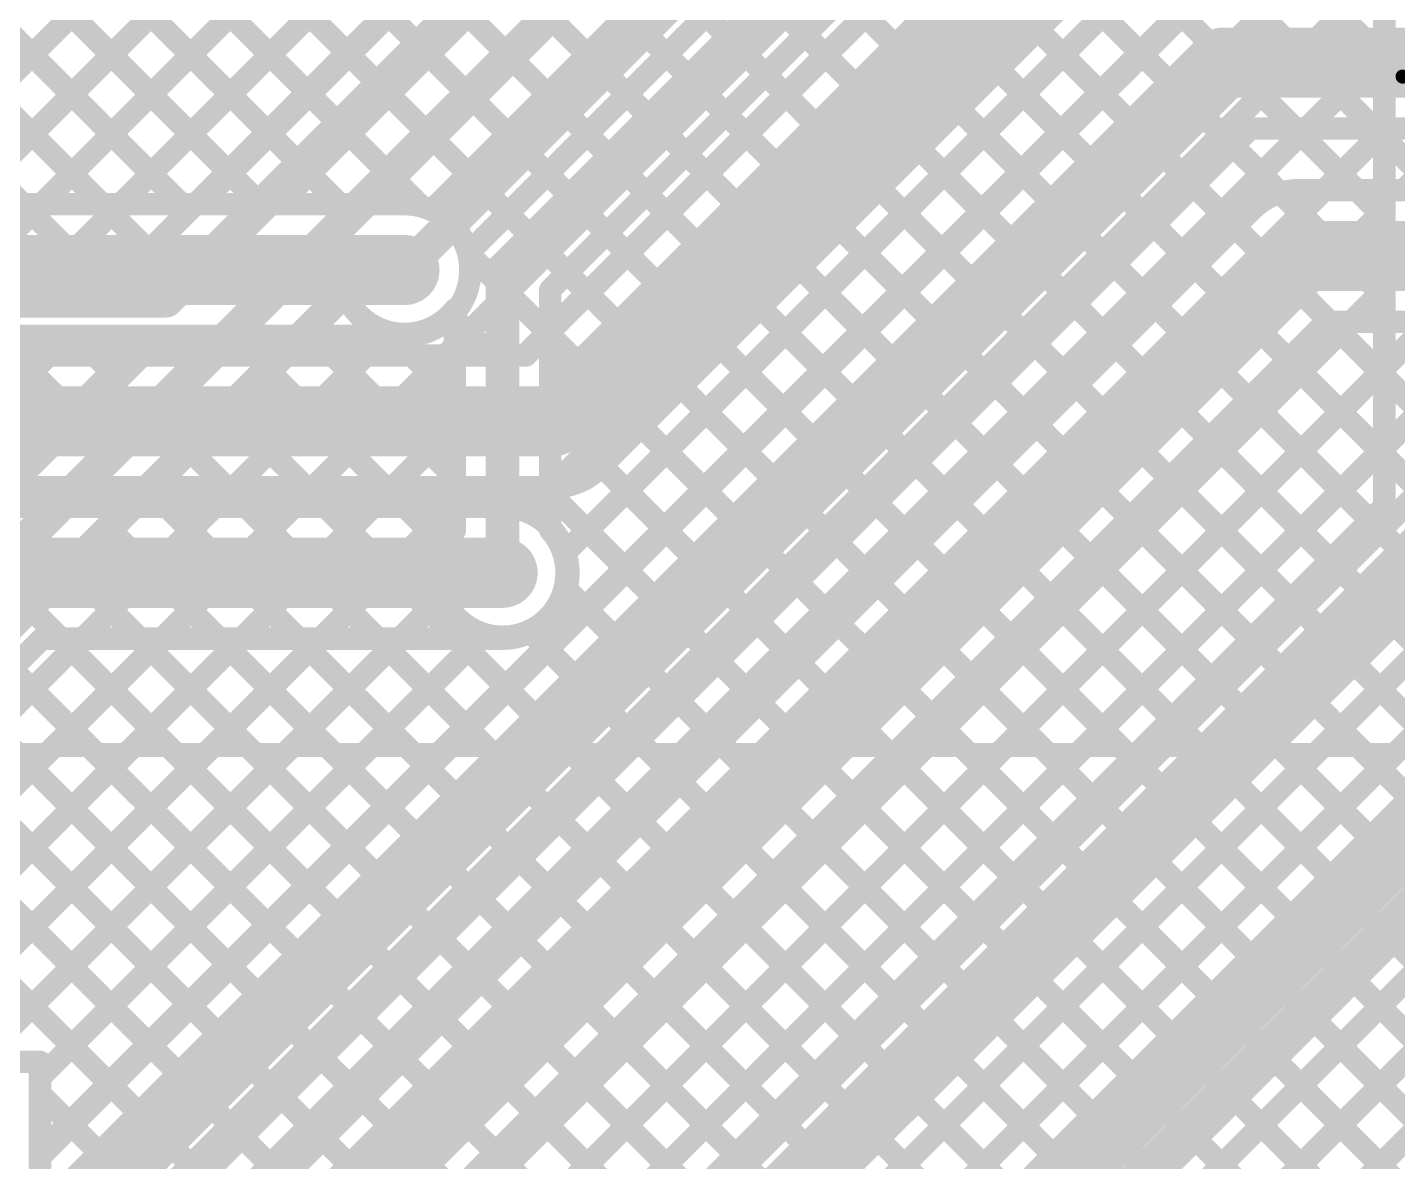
# Model space of a CAD drawing. Header units: millimetres. Extents: x 3.9 to 7.44, y 1.03 to 3.16.
# Drawn here: x 5.0895 to 5.5782, y 1.67 to 2.0745 of the extents above; entities that cross this region are included whole.
import ezdxf

# ---------------------------------------------------------------- set-up
doc = ezdxf.new("R2010")
doc.units = ezdxf.units.MM
doc.header["$MEASUREMENT"] = 0
for name, color, linetype in [('BottomLayer', 5, 'Continuous'), ('MultiLayer', 9, 'Continuous'), ('TopLayer', 1, 'Continuous'), ('TopOverlay', 2, 'Continuous'), ('ViaHoleLayer', 16, 'Continuous')]:
    doc.layers.add(name, color=color, linetype=linetype)

# ---------------------------------------------------------------- blocks, each defined once
blk = doc.blocks.new('ESP8285_3')
at = {"layer": 'TopOverlay', "const_width": 0.005}
blk.add_lwpolyline([(-0.16154, -0.055), (-0.16154, 1.61823)], dxfattribs=at)
blk = doc.blocks.new('PIC16F15355_I_SS_36')
at = {"layer": 'TopOverlay', "const_width": 0.005}
blk.add_lwpolyline([(-0.1, -0.208), (0.096, -0.208)], dxfattribs=at)
at = {"layer": 'TopOverlay', "const_width": 0.0025}
blk.add_lwpolyline([(-0.10125, -0.208, 1), (-0.09875, -0.208, 1)], format="xyb", close=True, dxfattribs=at)

msp = doc.modelspace()

# ---------------------------------------------------------------- linework, layer by layer
at = {"layer": 'BottomLayer'}
for points, const_width in [([(5.03792, 2.0115), (5.296, 2.26958)], 0.008), ([(5.18433, 2.25444), (5.37427, 2.0645)], 0.008), ([(5.0662, 2.0115), (5.28969, 2.23499)], 0.008), ([(5.09401, 1.36048), (5.968, 2.23448)], 0.008), ([(5.19381, 2.21667), (5.36012, 2.05036)], 0.008), ([(5.09449, 2.0115), (5.29736, 2.21438)], 0.008), ([(5.09401, 1.3322), (5.968, 2.20619)], 0.008), ([(5.12277, 2.0115), (5.31251, 2.20124)], 0.008), ([(5.17934, 2.0115), (5.37084, 2.203)], 0.008), ([(5.20762, 2.0115), (5.39912, 2.203)], 0.008), ([(5.23378, 2.00937), (5.42741, 2.203)], 0.008), ([(5.23848, 1.9575), (5.48398, 2.203)], 0.008), ([(5.24672, 1.99402), (5.45569, 2.203)], 0.008), ([(5.26676, 1.9575), (5.51226, 2.203)], 0.008), ([(5.28136, 1.88724), (5.59711, 2.203)], 0.008), ([(5.15105, 2.0115), (5.33627, 2.19672)], 0.008), ([(5.18744, 2.19476), (5.34598, 2.03622)], 0.008), ([(5.09401, 1.30391), (5.968, 2.17791)], 0.008), ([(5.17369, 2.18023), (5.33184, 2.02207)], 0.008), ([(5.1529, 2.17273), (5.3177, 2.00793)], 0.008), ([(5.13813, 2.15922), (5.30356, 1.99379)], 0.008), ([(5.09401, 1.27563), (5.968, 2.14962)], 0.008), ([(5.12399, 2.14507), (5.28941, 1.97965)], 0.008), ([(5.10984, 2.13093), (5.23007, 2.0107)], 0.008), ([(5.09821, 1.25155), (5.968, 2.12134)], 0.008), ([(5.26727, 1.9575), (5.42838, 2.11862)], 0.008), ([(5.0957, 2.11679), (5.20099, 2.0115)], 0.008), ([(5.277, 1.934), (5.445, 2.102)], 0.025), ([(5.08156, 2.10265), (5.17271, 2.0115)], 0.008), ([(5.06742, 2.08851), (5.14442, 2.0115)], 0.008), ([(5.46389, 2.08802), (5.48633, 2.06557)], 0.008), ([(5.29363, 1.9174), (5.46162, 2.08538)], 0.008), ([(5.09948, 1.67871), (5.49937, 2.0786)], 0.008), ([(5.05328, 2.07436), (5.11614, 2.0115)], 0.008), ([(5.44993, 2.07369), (5.47219, 2.05143)], 0.008), ([(5.10921, 1.65521), (5.516, 2.062)], 0.025), ([(5.516, 2.062), (5.701, 2.062)], 0.025), ([(5.03913, 2.06022), (5.08785, 2.0115)], 0.008), ([(5.43578, 2.05955), (5.45805, 2.03728)], 0.008), ([(5.42164, 2.04541), (5.44391, 2.02314)], 0.008), ([(5.09401, 1.58676), (5.54575, 2.0385)], 0.008), ([(5.12585, 1.63861), (5.52573, 2.0385)], 0.008), ([(5.52573, 2.0385), (5.701, 2.0385)], 0.008), ([(5.54169, 2.0385), (5.56369, 2.0165)], 0.008), ([(5.55203, 2.0165), (5.57403, 2.0385)], 0.008), ([(5.56997, 2.0385), (5.59197, 2.0165)], 0.008), ([(5.58032, 2.0165), (5.60232, 2.0385)], 0.008), ([(5.4075, 2.03127), (5.42977, 2.009)], 0.008), ([(5.51957, 2.03233), (5.53636, 2.01554)], 0.008), ([(5.11235, 1.23741), (5.88946, 2.01452)], 0.008), ([(5.39336, 2.01712), (5.41562, 1.99486)], 0.008), ([(5.50543, 2.01819), (5.52019, 2.00343)], 0.008), ([(5.543, 2.0165), (5.675, 2.0165)], 0.008), ([(5.01, 2.0115), (5.224, 2.0115)], 0.008), ([(5.09548, 1.57871), (5.52637, 2.0096)], 0.008), ([(5.10521, 1.55521), (5.543, 1.993)], 0.025), ([(5.37922, 2.00298), (5.40148, 1.98072)], 0.008), ([(5.49128, 2.00405), (5.50605, 1.98928)], 0.008), ([(5.543, 1.993), (5.675, 1.993)], 0.025), ([(5.01, 1.988), (5.224, 1.988)], 0.025), ([(5.1265, 1.22327), (5.894, 1.99077)], 0.008), ([(5.2467, 1.99407), (5.27527, 1.9655)], 0.008), ([(5.36507, 1.98884), (5.38734, 1.96657)], 0.008), ([(5.47714, 1.98991), (5.49191, 1.97514)], 0.008), ([(5.463, 1.97577), (5.47777, 1.961)], 0.008), ([(5.24086, 1.97163), (5.25499, 1.9575)], 0.008), ([(5.35093, 1.9747), (5.3732, 1.95243)], 0.008), ([(5.09401, 1.47362), (5.58989, 1.9695)], 0.008), ([(5.09401, 1.44534), (5.61817, 1.9695)], 0.008), ([(5.09401, 1.5019), (5.5616, 1.9695)], 0.008), ([(5.09401, 1.38877), (5.67474, 1.9695)], 0.008), ([(5.09401, 1.41705), (5.64646, 1.9695)], 0.008), ([(5.12185, 1.53861), (5.55273, 1.9695)], 0.008), ([(5.55273, 1.9695), (5.675, 1.9695)], 0.008), ([(5.55412, 1.9695), (5.95885, 1.56477)], 0.008), ([(5.01973, 1.9645), (5.224, 1.9645)], 0.008), ([(5.09705, 1.9575), (5.10405, 1.9645)], 0.008), ([(5.10657, 1.9645), (5.11357, 1.9575)], 0.008), ([(5.12534, 1.9575), (5.13234, 1.9645)], 0.008), ([(5.13485, 1.9645), (5.14185, 1.9575)], 0.008), ([(5.15362, 1.9575), (5.16062, 1.9645)], 0.008), ([(5.16314, 1.9645), (5.17014, 1.9575)], 0.008), ([(5.18191, 1.9575), (5.18891, 1.9645)], 0.008), ([(5.19142, 1.9645), (5.19842, 1.9575)], 0.008), ([(5.21019, 1.9575), (5.21719, 1.9645)], 0.008), ([(5.21971, 1.9645), (5.22671, 1.9575)], 0.008), ([(5.44886, 1.96162), (5.46362, 1.94686)], 0.008), ([(5.045, 1.9575), (5.26727, 1.9575)], 0.008), ([(5.33679, 1.96056), (5.35906, 1.93829)], 0.008), ([(5.53928, 1.95605), (5.94471, 1.55062)], 0.008), ([(5.32265, 1.94641), (5.34491, 1.92415)], 0.008), ([(5.43472, 1.94748), (5.44948, 1.93272)], 0.008), ([(5.045, 1.934), (5.277, 1.934)], 0.025), ([(5.52514, 1.94191), (5.93057, 1.53648)], 0.008), ([(5.3085, 1.93227), (5.33077, 1.91)], 0.008), ([(5.42057, 1.93334), (5.43534, 1.91857)], 0.008), ([(5.511, 1.92777), (5.91643, 1.52234)], 0.008), ([(5.29436, 1.91813), (5.31663, 1.89586)], 0.008), ([(5.40643, 1.9192), (5.4212, 1.90443)], 0.008), ([(5.49686, 1.91362), (5.90229, 1.5082)], 0.008), ([(5.05473, 1.9105), (5.277, 1.9105)], 0.008), ([(5.09962, 1.9035), (5.10662, 1.9105)], 0.008), ([(5.104, 1.9105), (5.111, 1.9035)], 0.008), ([(5.12791, 1.9035), (5.13491, 1.9105)], 0.008), ([(5.13229, 1.9105), (5.13929, 1.9035)], 0.008), ([(5.15619, 1.9035), (5.16319, 1.9105)], 0.008), ([(5.16057, 1.9105), (5.16757, 1.9035)], 0.008), ([(5.18448, 1.9035), (5.19148, 1.9105)], 0.008), ([(5.18885, 1.9105), (5.19585, 1.9035)], 0.008), ([(5.21276, 1.9035), (5.21976, 1.9105)], 0.008), ([(5.21714, 1.9105), (5.22414, 1.9035)], 0.008), ([(5.24104, 1.9035), (5.24804, 1.9105)], 0.008), ([(5.24542, 1.9105), (5.25242, 1.9035)], 0.008), ([(5.26767, 1.90184), (5.27633, 1.9105)], 0.008), ([(5.27371, 1.9105), (5.30249, 1.88172)], 0.008), ([(5.085, 1.9035), (5.259, 1.9035)], 0.008), ([(5.39229, 1.90506), (5.40706, 1.89029)], 0.008), ([(5.48272, 1.89948), (5.88814, 1.49405)], 0.008), ([(4.826, 1.621), (5.085, 1.88)], 0.025), ([(5.085, 1.88), (5.259, 1.88)], 0.025), ([(5.37815, 1.89091), (5.39291, 1.87615)], 0.008), ([(5.46857, 1.88534), (5.874, 1.47991)], 0.008), ([(5.28176, 1.87416), (5.28834, 1.86758)], 0.008), ([(5.364, 1.87677), (5.37877, 1.862)], 0.008), ([(5.45443, 1.8712), (5.85986, 1.46577)], 0.008), ([(5.26894, 1.8587), (5.2742, 1.85344)], 0.008), ([(5.34986, 1.86263), (5.36463, 1.84786)], 0.008), ([(4.8495, 1.59681), (5.10919, 1.8565)], 0.008), ([(4.8495, 1.56852), (5.13748, 1.8565)], 0.008), ([(4.8495, 1.61127), (5.09473, 1.8565)], 0.008), ([(5.01484, 1.70558), (5.16576, 1.8565)], 0.008), ([(5.04313, 1.70558), (5.19404, 1.8565)], 0.008), ([(5.07141, 1.70558), (5.22233, 1.8565)], 0.008), ([(5.09401, 1.69989), (5.25061, 1.8565)], 0.008), ([(5.09473, 1.8565), (5.259, 1.8565)], 0.008), ([(5.10143, 1.8565), (5.18935, 1.76858)], 0.008), ([(5.12972, 1.8565), (5.20349, 1.78273)], 0.008), ([(5.158, 1.8565), (5.21763, 1.79687)], 0.008), ([(5.18629, 1.8565), (5.23178, 1.81101)], 0.008), ([(5.21457, 1.8565), (5.24592, 1.82515)], 0.008), ([(5.24285, 1.8565), (5.26006, 1.83929)], 0.008), ([(5.44029, 1.85706), (5.84572, 1.45163)], 0.008), ([(5.33572, 1.84849), (5.35049, 1.83372)], 0.008), ([(5.08394, 1.84571), (5.17521, 1.75444)], 0.008), ([(5.42615, 1.84291), (5.83157, 1.43749)], 0.008), ([(5.32158, 1.83434), (5.33634, 1.81958)], 0.008), ([(5.0698, 1.83157), (5.16107, 1.7403)], 0.008), ([(5.412, 1.82877), (5.81743, 1.42334)], 0.008), ([(5.30744, 1.8202), (5.3222, 1.80544)], 0.008), ([(5.05566, 1.81742), (5.14692, 1.72616)], 0.008), ([(5.39786, 1.81463), (5.80329, 1.4092)], 0.008), ([(5.29329, 1.80606), (5.30806, 1.79129)], 0.008), ([(5.04151, 1.80328), (5.13278, 1.71201)], 0.008), ([(5.38372, 1.80049), (5.78221, 1.402)], 0.008), ([(5.27915, 1.79192), (5.29392, 1.77715)], 0.008), ([(5.02737, 1.78914), (5.11864, 1.69787)], 0.008), ([(5.36958, 1.78634), (5.75392, 1.402)], 0.008), ([(5.26501, 1.77778), (5.27978, 1.76301)], 0.008), ([(5.35544, 1.7722), (5.72564, 1.402)], 0.008), ([(5.25087, 1.76363), (5.26563, 1.74887)], 0.008), ([(5.34129, 1.75806), (5.69735, 1.402)], 0.008), ([(5.23673, 1.74949), (5.25149, 1.73473)], 0.008), ([(5.32715, 1.74392), (5.66907, 1.402)], 0.008), ([(5.22258, 1.73535), (5.23735, 1.72058)], 0.008), ([(5.31301, 1.72978), (5.64079, 1.402)], 0.008), ([(5.20844, 1.72121), (5.22321, 1.70644)], 0.008), ([(5.29887, 1.71563), (5.6125, 1.402)], 0.008), ([(5.1943, 1.70707), (5.20907, 1.6923)], 0.008), ([(4.99327, 1.70558), (5.09401, 1.70558)], 0.008), ([(5.09401, 1.67871), (5.09401, 1.70558)], 0.008), ([(5.28473, 1.70149), (5.58522, 1.401)], 0.008), ([(5.09401, 1.69422), (5.1045, 1.68373)], 0.008), ([(5.18016, 1.69292), (5.19492, 1.67816)], 0.008), ([(5.27058, 1.68735), (5.55693, 1.401)], 0.008), ([(5.09401, 1.67871), (5.09948, 1.67871)], 0.008), ([(5.16601, 1.67878), (5.18078, 1.66401)], 0.008), ([(5.25644, 1.67321), (5.52865, 1.401)], 0.008)]:
    msp.add_lwpolyline(points, dxfattribs=dict(at, const_width=const_width))
for points, const_width in [([(5.44793, 2.07369, 1), (5.45193, 2.07369, 1)], 0.004), ([(5.50975, 2.062, 1), (5.52225, 2.062, 1)], 0.0125), ([(5.50975, 2.062, 1), (5.52225, 2.062, 1)], 0.0125), ([(5.37227, 2.0645, 1), (5.37627, 2.0645, 1)], 0.004), ([(5.48433, 2.06557, 1), (5.48833, 2.06557, 1)], 0.004), ([(5.43378, 2.05955, 1), (5.43778, 2.05955, 1)], 0.004), ([(5.35812, 2.05036, 1), (5.36212, 2.05036, 1)], 0.004), ([(5.47019, 2.05143, 1), (5.47419, 2.05143, 1)], 0.004), ([(5.41964, 2.04541, 1), (5.42364, 2.04541, 1)], 0.004), ([(5.34398, 2.03622, 1), (5.34798, 2.03622, 1)], 0.004), ([(5.45605, 2.03728, 1), (5.46005, 2.03728, 1)], 0.004), ([(5.52373, 2.0385, 1), (5.52773, 2.0385, 1)], 0.004), ([(5.52373, 2.0385, 1), (5.52773, 2.0385, 1)], 0.004), ([(5.53969, 2.0385, 1), (5.54369, 2.0385, 1)], 0.004), ([(5.54375, 2.0385, 1), (5.54775, 2.0385, 1)], 0.004), ([(5.56797, 2.0385, 1), (5.57197, 2.0385, 1)], 0.004), ([(5.57203, 2.0385, 1), (5.57603, 2.0385, 1)], 0.004), ([(5.4055, 2.03127, 1), (5.4095, 2.03127, 1)], 0.004), ([(5.51757, 2.03233, 1), (5.52157, 2.03233, 1)], 0.004), ([(5.32984, 2.02207, 1), (5.33384, 2.02207, 1)], 0.004), ([(5.44191, 2.02314, 1), (5.44591, 2.02314, 1)], 0.004), ([(5.39136, 2.01712, 1), (5.39536, 2.01712, 1)], 0.004), ([(5.50343, 2.01819, 1), (5.50743, 2.01819, 1)], 0.004), ([(5.53436, 2.01554, 1), (5.53836, 2.01554, 1)], 0.004), ([(5.541, 2.0165, 1), (5.545, 2.0165, 1)], 0.004), ([(5.541, 2.0165, 1), (5.545, 2.0165, 1)], 0.004), ([(5.541, 2.0165, 1), (5.545, 2.0165, 1)], 0.004), ([(5.55003, 2.0165, 1), (5.55403, 2.0165, 1)], 0.004), ([(5.56169, 2.0165, 1), (5.56569, 2.0165, 1)], 0.004), ([(5.57832, 2.0165, 1), (5.58232, 2.0165, 1)], 0.004), ([(5.08585, 2.0115, 1), (5.08985, 2.0115, 1)], 0.004), ([(5.09249, 2.0115, 1), (5.09649, 2.0115, 1)], 0.004), ([(5.11414, 2.0115, 1), (5.11814, 2.0115, 1)], 0.004), ([(5.12077, 2.0115, 1), (5.12477, 2.0115, 1)], 0.004), ([(5.14242, 2.0115, 1), (5.14642, 2.0115, 1)], 0.004), ([(5.14905, 2.0115, 1), (5.15305, 2.0115, 1)], 0.004), ([(5.17071, 2.0115, 1), (5.17471, 2.0115, 1)], 0.004), ([(5.17734, 2.0115, 1), (5.18134, 2.0115, 1)], 0.004), ([(5.19899, 2.0115, 1), (5.20299, 2.0115, 1)], 0.004), ([(5.20562, 2.0115, 1), (5.20962, 2.0115, 1)], 0.004), ([(5.222, 2.0115, 1), (5.226, 2.0115, 1)], 0.004), ([(5.222, 2.0115, 1), (5.226, 2.0115, 1)], 0.004), ([(5.22807, 2.0107, 1), (5.23207, 2.0107, 1)], 0.004), ([(5.52437, 2.0096, 1), (5.52837, 2.0096, 1)], 0.004), ([(5.52437, 2.0096, 1), (5.52837, 2.0096, 1)], 0.004), ([(5.52438, 2.00962, 1), (5.52838, 2.00962, 1)], 0.004), ([(5.23178, 2.00937, 1), (5.23578, 2.00937, 1)], 0.004), ([(5.3157, 2.00793, 1), (5.3197, 2.00793, 1)], 0.004), ([(5.42777, 2.009, 1), (5.43177, 2.009, 1)], 0.004), ([(5.37722, 2.00298, 1), (5.38122, 2.00298, 1)], 0.004), ([(5.48928, 2.00405, 1), (5.49328, 2.00405, 1)], 0.004), ([(5.51819, 2.00343, 1), (5.52219, 2.00343, 1)], 0.004), ([(5.53675, 1.993, 1), (5.54925, 1.993, 1)], 0.0125), ([(5.53675, 1.993, 1), (5.54925, 1.993, 1)], 0.0125), ([(5.21775, 1.988, 1), (5.23025, 1.988, 1)], 0.0125), ([(5.21809, 1.988, 1), (5.22991, 1.988, 1)], 0.01181), ([(5.41362, 1.99486, 1), (5.41762, 1.99486, 1)], 0.004), ([(5.2447, 1.99407, 1), (5.2487, 1.99407, 1)], 0.004), ([(5.24472, 1.99402, 1), (5.24871, 1.99402, 1)], 0.004), ([(5.30156, 1.99379, 1), (5.30556, 1.99379, 1)], 0.004), ([(5.2455, 1.988, 1), (5.2495, 1.988, 1)], 0.004), ([(5.2455, 1.988, 1), (5.2495, 1.988, 1)], 0.004), ([(5.36307, 1.98884, 1), (5.36707, 1.98884, 1)], 0.004), ([(5.47514, 1.98991, 1), (5.47914, 1.98991, 1)], 0.004), ([(5.50405, 1.98928, 1), (5.50805, 1.98928, 1)], 0.004), ([(5.39948, 1.98072, 1), (5.40348, 1.98072, 1)], 0.004), ([(5.28741, 1.97965, 1), (5.29141, 1.97965, 1)], 0.004), ([(5.461, 1.97577, 1), (5.465, 1.97577, 1)], 0.004), ([(5.23886, 1.97163, 1), (5.24286, 1.97163, 1)], 0.004), ([(5.34893, 1.9747, 1), (5.35293, 1.9747, 1)], 0.004), ([(5.48991, 1.97514, 1), (5.49391, 1.97514, 1)], 0.004), ([(5.38534, 1.96657, 1), (5.38934, 1.96657, 1)], 0.004), ([(5.55073, 1.9695, 1), (5.55473, 1.9695, 1)], 0.004), ([(5.55073, 1.9695, 1), (5.55473, 1.9695, 1)], 0.004), ([(5.55212, 1.9695, 1), (5.55612, 1.9695, 1)], 0.004), ([(5.5596, 1.9695, 1), (5.5636, 1.9695, 1)], 0.004), ([(5.10205, 1.9645, 1), (5.10605, 1.9645, 1)], 0.004), ([(5.10457, 1.9645, 1), (5.10857, 1.9645, 1)], 0.004), ([(5.13034, 1.9645, 1), (5.13434, 1.9645, 1)], 0.004), ([(5.13285, 1.9645, 1), (5.13685, 1.9645, 1)], 0.004), ([(5.15862, 1.9645, 1), (5.16262, 1.9645, 1)], 0.004), ([(5.16114, 1.9645, 1), (5.16514, 1.9645, 1)], 0.004), ([(5.18691, 1.9645, 1), (5.19091, 1.9645, 1)], 0.004), ([(5.18942, 1.9645, 1), (5.19342, 1.9645, 1)], 0.004), ([(5.21519, 1.9645, 1), (5.21919, 1.9645, 1)], 0.004), ([(5.21771, 1.9645, 1), (5.22171, 1.9645, 1)], 0.004), ([(5.222, 1.9645, 1), (5.226, 1.9645, 1)], 0.004), ([(5.222, 1.9645, 1), (5.226, 1.9645, 1)], 0.004), ([(5.27327, 1.9655, 1), (5.27727, 1.9655, 1)], 0.004), ([(5.44686, 1.96162, 1), (5.45086, 1.96162, 1)], 0.004), ([(5.47577, 1.961, 1), (5.47977, 1.961, 1)], 0.004), ([(5.09505, 1.9575, 1), (5.09905, 1.9575, 1)], 0.004), ([(5.11157, 1.9575, 1), (5.11557, 1.9575, 1)], 0.004), ([(5.12334, 1.9575, 1), (5.12734, 1.9575, 1)], 0.004), ([(5.13985, 1.9575, 1), (5.14385, 1.9575, 1)], 0.004), ([(5.15162, 1.9575, 1), (5.15562, 1.9575, 1)], 0.004), ([(5.16814, 1.9575, 1), (5.17214, 1.9575, 1)], 0.004), ([(5.17991, 1.9575, 1), (5.18391, 1.9575, 1)], 0.004), ([(5.19642, 1.9575, 1), (5.20042, 1.9575, 1)], 0.004), ([(5.20819, 1.9575, 1), (5.21219, 1.9575, 1)], 0.004), ([(5.22471, 1.9575, 1), (5.22871, 1.9575, 1)], 0.004), ([(5.23648, 1.9575, 1), (5.24048, 1.9575, 1)], 0.004), ([(5.25299, 1.9575, 1), (5.25699, 1.9575, 1)], 0.004), ([(5.26476, 1.9575, 1), (5.26876, 1.9575, 1)], 0.004), ([(5.26527, 1.9575, 1), (5.26927, 1.9575, 1)], 0.004), ([(5.26527, 1.9575, 1), (5.26927, 1.9575, 1)], 0.004), ([(5.33479, 1.96056, 1), (5.33879, 1.96056, 1)], 0.004), ([(5.53728, 1.95605, 1), (5.54128, 1.95605, 1)], 0.004), ([(5.3712, 1.95243, 1), (5.3752, 1.95243, 1)], 0.004), ([(5.32065, 1.94641, 1), (5.32465, 1.94641, 1)], 0.004), ([(5.43272, 1.94748, 1), (5.43672, 1.94748, 1)], 0.004), ([(5.46162, 1.94686, 1), (5.46562, 1.94686, 1)], 0.004), ([(5.27075, 1.934, 1), (5.28325, 1.934, 1)], 0.0125), ([(5.27075, 1.934, 1), (5.28325, 1.934, 1)], 0.0125), ([(5.52314, 1.94191, 1), (5.52714, 1.94191, 1)], 0.004), ([(5.35706, 1.93829, 1), (5.36106, 1.93829, 1)], 0.004), ([(5.3065, 1.93227, 1), (5.3105, 1.93227, 1)], 0.004), ([(5.41857, 1.93334, 1), (5.42257, 1.93334, 1)], 0.004), ([(5.44748, 1.93272, 1), (5.45148, 1.93272, 1)], 0.004), ([(5.509, 1.92777, 1), (5.513, 1.92777, 1)], 0.004), ([(5.34291, 1.92415, 1), (5.34691, 1.92415, 1)], 0.004), ([(5.29162, 1.91738, 1), (5.29562, 1.91738, 1)], 0.004), ([(5.29163, 1.9174, 1), (5.29563, 1.9174, 1)], 0.004), ([(5.29163, 1.9174, 1), (5.29563, 1.9174, 1)], 0.004), ([(5.29236, 1.91813, 1), (5.29636, 1.91813, 1)], 0.004), ([(5.40443, 1.9192, 1), (5.40843, 1.9192, 1)], 0.004), ([(5.43334, 1.91857, 1), (5.43734, 1.91857, 1)], 0.004), ([(5.49486, 1.91362, 1), (5.49886, 1.91362, 1)], 0.004), ([(5.102, 1.9105, 1), (5.106, 1.9105, 1)], 0.004), ([(5.10462, 1.9105, 1), (5.10862, 1.9105, 1)], 0.004), ([(5.13029, 1.9105, 1), (5.13429, 1.9105, 1)], 0.004), ([(5.13291, 1.9105, 1), (5.13691, 1.9105, 1)], 0.004), ([(5.15857, 1.9105, 1), (5.16257, 1.9105, 1)], 0.004), ([(5.16119, 1.9105, 1), (5.16519, 1.9105, 1)], 0.004), ([(5.18685, 1.9105, 1), (5.19085, 1.9105, 1)], 0.004), ([(5.18948, 1.9105, 1), (5.19348, 1.9105, 1)], 0.004), ([(5.21514, 1.9105, 1), (5.21914, 1.9105, 1)], 0.004), ([(5.21776, 1.9105, 1), (5.22176, 1.9105, 1)], 0.004), ([(5.24342, 1.9105, 1), (5.24742, 1.9105, 1)], 0.004), ([(5.24604, 1.9105, 1), (5.25004, 1.9105, 1)], 0.004), ([(5.27171, 1.9105, 1), (5.27571, 1.9105, 1)], 0.004), ([(5.27433, 1.9105, 1), (5.27833, 1.9105, 1)], 0.004), ([(5.275, 1.9105, 1), (5.279, 1.9105, 1)], 0.004), ([(5.275, 1.9105, 1), (5.279, 1.9105, 1)], 0.004), ([(5.275, 1.9105, 1), (5.279, 1.9105, 1)], 0.004), ([(5.32877, 1.91, 1), (5.33277, 1.91, 1)], 0.004), ([(5.09762, 1.9035, 1), (5.10162, 1.9035, 1)], 0.004), ([(5.109, 1.9035, 1), (5.113, 1.9035, 1)], 0.004), ([(5.12591, 1.9035, 1), (5.12991, 1.9035, 1)], 0.004), ([(5.13729, 1.9035, 1), (5.14129, 1.9035, 1)], 0.004), ([(5.15419, 1.9035, 1), (5.15819, 1.9035, 1)], 0.004), ([(5.16557, 1.9035, 1), (5.16957, 1.9035, 1)], 0.004), ([(5.18248, 1.9035, 1), (5.18648, 1.9035, 1)], 0.004), ([(5.19385, 1.9035, 1), (5.19785, 1.9035, 1)], 0.004), ([(5.21076, 1.9035, 1), (5.21476, 1.9035, 1)], 0.004), ([(5.22214, 1.9035, 1), (5.22614, 1.9035, 1)], 0.004), ([(5.23904, 1.9035, 1), (5.24304, 1.9035, 1)], 0.004), ([(5.25042, 1.9035, 1), (5.25442, 1.9035, 1)], 0.004), ([(5.257, 1.9035, 1), (5.261, 1.9035, 1)], 0.004), ([(5.257, 1.9035, 1), (5.261, 1.9035, 1)], 0.004), ([(5.39029, 1.90506, 1), (5.39429, 1.90506, 1)], 0.004), ([(5.4192, 1.90443, 1), (5.4232, 1.90443, 1)], 0.004), ([(5.26567, 1.90184, 1), (5.26967, 1.90184, 1)], 0.004), ([(5.48072, 1.89948, 1), (5.48472, 1.89948, 1)], 0.004), ([(5.31463, 1.89586, 1), (5.31863, 1.89586, 1)], 0.004), ([(5.07875, 1.88, 1), (5.09125, 1.88, 1)], 0.0125), ([(5.07875, 1.88, 1), (5.09125, 1.88, 1)], 0.0125), ([(5.25275, 1.88, 1), (5.26525, 1.88, 1)], 0.0125), ([(5.25309, 1.88, 1), (5.26491, 1.88, 1)], 0.01181), ([(5.37615, 1.89091, 1), (5.38015, 1.89091, 1)], 0.004), ([(5.40506, 1.89029, 1), (5.40906, 1.89029, 1)], 0.004), ([(5.27936, 1.88724, 1), (5.28336, 1.88724, 1)], 0.004), ([(5.46657, 1.88534, 1), (5.47057, 1.88534, 1)], 0.004), ([(5.2805, 1.88, 1), (5.2845, 1.88, 1)], 0.004), ([(5.2805, 1.88, 1), (5.2845, 1.88, 1)], 0.004), ([(5.30049, 1.88172, 1), (5.30449, 1.88172, 1)], 0.004), ([(5.27976, 1.87416, 1), (5.28376, 1.87416, 1)], 0.004), ([(5.362, 1.87677, 1), (5.366, 1.87677, 1)], 0.004), ([(5.39091, 1.87615, 1), (5.39491, 1.87615, 1)], 0.004), ([(5.45243, 1.8712, 1), (5.45643, 1.8712, 1)], 0.004), ([(5.28634, 1.86758, 1), (5.29034, 1.86758, 1)], 0.004), ([(5.26694, 1.8587, 1), (5.27094, 1.8587, 1)], 0.004), ([(5.34786, 1.86263, 1), (5.35186, 1.86263, 1)], 0.004), ([(5.37677, 1.862, 1), (5.38077, 1.862, 1)], 0.004), ([(5.09273, 1.8565, 1), (5.09673, 1.8565, 1)], 0.004), ([(5.09273, 1.8565, 1), (5.09673, 1.8565, 1)], 0.004), ([(5.09943, 1.8565, 1), (5.10343, 1.8565, 1)], 0.004), ([(5.10719, 1.8565, 1), (5.11119, 1.8565, 1)], 0.004), ([(5.12772, 1.8565, 1), (5.13172, 1.8565, 1)], 0.004), ([(5.13548, 1.8565, 1), (5.13948, 1.8565, 1)], 0.004), ([(5.156, 1.8565, 1), (5.16, 1.8565, 1)], 0.004), ([(5.16376, 1.8565, 1), (5.16776, 1.8565, 1)], 0.004), ([(5.18429, 1.8565, 1), (5.18829, 1.8565, 1)], 0.004), ([(5.19204, 1.8565, 1), (5.19604, 1.8565, 1)], 0.004), ([(5.21257, 1.8565, 1), (5.21657, 1.8565, 1)], 0.004), ([(5.22033, 1.8565, 1), (5.22433, 1.8565, 1)], 0.004), ([(5.24085, 1.8565, 1), (5.24485, 1.8565, 1)], 0.004), ([(5.24861, 1.8565, 1), (5.25261, 1.8565, 1)], 0.004), ([(5.257, 1.8565, 1), (5.261, 1.8565, 1)], 0.004), ([(5.257, 1.8565, 1), (5.261, 1.8565, 1)], 0.004), ([(5.2722, 1.85344, 1), (5.2762, 1.85344, 1)], 0.004), ([(5.43829, 1.85706, 1), (5.44229, 1.85706, 1)], 0.004), ([(5.33372, 1.84849, 1), (5.33772, 1.84849, 1)], 0.004), ([(5.36263, 1.84786, 1), (5.36663, 1.84786, 1)], 0.004), ([(5.25806, 1.83929, 1), (5.26206, 1.83929, 1)], 0.004), ([(5.42415, 1.84291, 1), (5.42815, 1.84291, 1)], 0.004), ([(5.31958, 1.83434, 1), (5.32358, 1.83434, 1)], 0.004), ([(5.34849, 1.83372, 1), (5.35249, 1.83372, 1)], 0.004), ([(5.41, 1.82877, 1), (5.414, 1.82877, 1)], 0.004), ([(5.24392, 1.82515, 1), (5.24792, 1.82515, 1)], 0.004), ([(5.30544, 1.8202, 1), (5.30944, 1.8202, 1)], 0.004), ([(5.33434, 1.81958, 1), (5.33834, 1.81958, 1)], 0.004), ([(5.39586, 1.81463, 1), (5.39986, 1.81463, 1)], 0.004), ([(5.22978, 1.81101, 1), (5.23378, 1.81101, 1)], 0.004), ([(5.29129, 1.80606, 1), (5.29529, 1.80606, 1)], 0.004), ([(5.3202, 1.80544, 1), (5.3242, 1.80544, 1)], 0.004), ([(5.38172, 1.80049, 1), (5.38572, 1.80049, 1)], 0.004), ([(5.21563, 1.79687, 1), (5.21963, 1.79687, 1)], 0.004), ([(5.27715, 1.79192, 1), (5.28115, 1.79192, 1)], 0.004), ([(5.30606, 1.79129, 1), (5.31006, 1.79129, 1)], 0.004), ([(5.36758, 1.78634, 1), (5.37158, 1.78634, 1)], 0.004), ([(5.20149, 1.78273, 1), (5.20549, 1.78273, 1)], 0.004), ([(5.26301, 1.77778, 1), (5.26701, 1.77778, 1)], 0.004), ([(5.29192, 1.77715, 1), (5.29592, 1.77715, 1)], 0.004), ([(5.35344, 1.7722, 1), (5.35744, 1.7722, 1)], 0.004), ([(5.18735, 1.76858, 1), (5.19135, 1.76858, 1)], 0.004), ([(5.24887, 1.76363, 1), (5.25287, 1.76363, 1)], 0.004), ([(5.27778, 1.76301, 1), (5.28178, 1.76301, 1)], 0.004), ([(5.33929, 1.75806, 1), (5.34329, 1.75806, 1)], 0.004), ([(5.17321, 1.75444, 1), (5.17721, 1.75444, 1)], 0.004), ([(5.23473, 1.74949, 1), (5.23873, 1.74949, 1)], 0.004), ([(5.26363, 1.74887, 1), (5.26763, 1.74887, 1)], 0.004), ([(5.32515, 1.74392, 1), (5.32915, 1.74392, 1)], 0.004), ([(5.15907, 1.7403, 1), (5.16307, 1.7403, 1)], 0.004), ([(5.22058, 1.73535, 1), (5.22458, 1.73535, 1)], 0.004), ([(5.24949, 1.73473, 1), (5.25349, 1.73473, 1)], 0.004), ([(5.14492, 1.72616, 1), (5.14892, 1.72616, 1)], 0.004), ([(5.31101, 1.72978, 1), (5.31501, 1.72978, 1)], 0.004), ([(5.20644, 1.72121, 1), (5.21044, 1.72121, 1)], 0.004), ([(5.23535, 1.72058, 1), (5.23935, 1.72058, 1)], 0.004), ([(5.13078, 1.71201, 1), (5.13478, 1.71201, 1)], 0.004), ([(5.29687, 1.71563, 1), (5.30087, 1.71563, 1)], 0.004), ([(5.1923, 1.70707, 1), (5.1963, 1.70707, 1)], 0.004), ([(5.09201, 1.70558, 1), (5.09601, 1.70558, 1)], 0.004), ([(5.09201, 1.70558, 1), (5.09601, 1.70558, 1)], 0.004), ([(5.22121, 1.70644, 1), (5.22521, 1.70644, 1)], 0.004), ([(5.09201, 1.69989, 1), (5.09601, 1.69989, 1)], 0.004), ([(5.11664, 1.69787, 1), (5.12064, 1.69787, 1)], 0.004), ([(5.28273, 1.70149, 1), (5.28673, 1.70149, 1)], 0.004), ([(5.09201, 1.69422, 1), (5.09601, 1.69422, 1)], 0.004), ([(5.17816, 1.69292, 1), (5.18216, 1.69292, 1)], 0.004), ([(5.20707, 1.6923, 1), (5.21107, 1.6923, 1)], 0.004), ([(5.26858, 1.68735, 1), (5.27258, 1.68735, 1)], 0.004), ([(5.1025, 1.68373, 1), (5.1065, 1.68373, 1)], 0.004), ([(5.09201, 1.67871, 1), (5.09601, 1.67871, 1)], 0.004), ([(5.09201, 1.67871, 1), (5.09601, 1.67871, 1)], 0.004), ([(5.09748, 1.67871, 1), (5.10148, 1.67871, 1)], 0.004), ([(5.09748, 1.67871, 1), (5.10148, 1.67871, 1)], 0.004), ([(5.16401, 1.67878, 1), (5.16801, 1.67878, 1)], 0.004), ([(5.19292, 1.67816, 1), (5.19692, 1.67816, 1)], 0.004), ([(5.25444, 1.67321, 1), (5.25844, 1.67321, 1)], 0.004)]:
    msp.add_lwpolyline(points, format="xyb", close=True, dxfattribs=dict(at, const_width=const_width))
at = {"layer": 'BottomLayer', "const_width": 0.008}
for points in [[(5.52637, 2.0096, -0.199188), (5.543, 2.0165)], [(5.52638, 2.00962, -0.198912), (5.543, 2.0165)], [(5.224, 2.0115, -0.414214), (5.2475, 1.988)], [(5.2475, 1.988, -0.414214), (5.224, 1.9645)], [(5.29363, 1.9174, -0.199188), (5.277, 1.9105)], [(5.29362, 1.91738, -0.198912), (5.277, 1.9105)], [(5.259, 1.9035, -0.414214), (5.2825, 1.88)], [(5.2825, 1.88, -0.414214), (5.259, 1.8565)]]:
    msp.add_lwpolyline(points, format="xyb", dxfattribs=at)
at = {"layer": 'MultiLayer', "const_width": 0.01181}
for points in [[(5.21809, 1.988, 1), (5.22991, 1.988, 1)], [(5.25309, 1.88, 1), (5.26491, 1.88, 1)]]:
    msp.add_lwpolyline(points, format="xyb", close=True, dxfattribs=at)
at = {"layer": 'TopLayer'}
for points, const_width in [([(4.89159, 2.37747), (5.20351, 2.06555)], 0.008), ([(4.90659, 2.33419), (5.18937, 2.05141)], 0.008), ([(4.90659, 2.3059), (5.17522, 2.03727)], 0.008), ([(5.13907, 1.97707), (5.46539, 2.30339)], 0.012), ([(4.95769, 1.76069), (5.4748, 2.2778)], 0.012), ([(4.90659, 2.27762), (5.16108, 2.02312)], 0.008), ([(5.224, 1.988), (5.46261, 2.22661)], 0.012), ([(4.94747, 2.20845), (5.14694, 2.00898)], 0.008), ([(5.10534, 1.99406), (5.31251, 2.20124)], 0.008), ([(5.259, 1.988), (5.47202, 2.20102)], 0.012), ([(4.93228, 2.19536), (5.1328, 1.99484)], 0.008), ([(5.13202, 1.99406), (5.33454, 2.19658)], 0.008), ([(4.90659, 2.19276), (5.10529, 1.99406)], 0.008), ([(5.02048, 1.99406), (5.20089, 2.17447)], 0.008), ([(5.04877, 1.99406), (5.22917, 2.17447)], 0.008), ([(5.07705, 1.99406), (5.25746, 2.17447)], 0.008), ([(5.276, 1.98096), (5.428, 2.13296)], 0.008), ([(5.276, 1.96674), (5.428, 2.11874)], 0.008), ([(5.28081, 1.88669), (5.49282, 2.09871)], 0.008), ([(5.39519, 2.10015), (5.5735, 1.92183)], 0.008), ([(5.276, 1.93846), (5.42637, 2.08883)], 0.008), ([(5.46339, 2.08851), (5.5735, 1.9784)], 0.008), ([(5.38105, 2.086), (5.56841, 1.89864)], 0.008), ([(5.09401, 1.64333), (5.52948, 2.0788)], 0.008), ([(5.09401, 1.61504), (5.55777, 2.0788)], 0.008), ([(5.09401, 1.67161), (5.5012, 2.0788)], 0.008), ([(5.276, 1.91017), (5.44502, 2.07919)], 0.008), ([(5.44442, 2.0792), (5.5735, 1.95012)], 0.008), ([(5.50138, 2.0788), (5.5735, 2.00669)], 0.008), ([(5.52967, 2.0788), (5.5735, 2.03497)], 0.008), ([(5.55795, 2.0788), (5.5735, 2.06326)], 0.008), ([(5.5735, 1.90373), (5.5735, 2.0788)], 0.008), ([(5.3669, 2.07186), (5.55427, 1.8845)], 0.008), ([(5.09401, 1.58676), (5.5735, 2.06625)], 0.008), ([(5.35276, 2.05772), (5.54012, 1.87036)], 0.008), ([(5.33862, 2.04358), (5.52598, 1.85622)], 0.008), ([(5.09401, 1.55847), (5.5735, 2.03797)], 0.008), ([(5.32448, 2.02944), (5.51184, 1.84207)], 0.008), ([(5.31034, 2.01529), (5.4977, 1.82793)], 0.008), ([(5.09401, 1.53019), (5.5735, 2.00968)], 0.008), ([(5.29619, 2.00115), (5.48356, 1.81379)], 0.008), ([(4.95691, 1.99406), (5.13202, 1.99406)], 0.008), ([(5.259, 1.88), (5.259, 1.988)], 0.012), ([(5.28205, 1.98701), (5.46941, 1.79965)], 0.008), ([(4.96973, 1.74869), (5.20223, 1.98119)], 0.008), ([(5.09401, 1.5019), (5.5735, 1.9814)], 0.008), ([(5.276, 1.89521), (5.276, 1.98096)], 0.008), ([(4.93712, 1.97707), (5.13907, 1.97707)], 0.012), ([(4.956, 1.73159), (5.20315, 1.97874)], 0.008), ([(5.242, 1.89521), (5.242, 1.97399)], 0.008), ([(4.94169, 1.689), (5.21854, 1.96585)], 0.008), ([(5.18848, 1.96744), (5.242, 1.91392)], 0.008), ([(5.21829, 1.96591), (5.242, 1.94221)], 0.008), ([(4.955, 1.67402), (5.242, 1.96102)], 0.008), ([(5.276, 1.96478), (5.45527, 1.7855)], 0.008), ([(4.956, 1.81645), (5.09962, 1.96006)], 0.008), ([(4.95612, 1.96006), (5.13302, 1.96006)], 0.008), ([(4.95691, 1.78907), (5.1279, 1.96006)], 0.008), ([(4.95691, 1.78395), (5.13302, 1.96006)], 0.008), ([(5.05444, 1.96006), (5.09373, 1.92077)], 0.008), ([(5.08272, 1.96006), (5.10787, 1.93491)], 0.008), ([(5.111, 1.96006), (5.12201, 1.94906)], 0.008), ([(5.0991, 1.47871), (5.5735, 1.95311)], 0.008), ([(5.17434, 1.9533), (5.23822, 1.88942)], 0.008), ([(5.1602, 1.93916), (5.38456, 1.71479)], 0.008), ([(5.276, 1.93649), (5.44113, 1.77136)], 0.008), ([(5.01484, 1.70558), (5.242, 1.93274)], 0.008), ([(5.12738, 1.47871), (5.5735, 1.92483)], 0.008), ([(5.14606, 1.92501), (5.37042, 1.70065)], 0.008), ([(5.13191, 1.91087), (5.35628, 1.68651)], 0.008), ([(5.276, 1.90821), (5.42699, 1.75722)], 0.008), ([(5.04313, 1.70558), (5.242, 1.90446)], 0.008), ([(5.14848, 1.47871), (5.5735, 1.90373)], 0.008), ([(5.15821, 1.45521), (5.597, 1.894)], 0.025), ([(5.11777, 1.89673), (5.34213, 1.67237)], 0.008), ([(5.10363, 1.88259), (5.32799, 1.65823)], 0.008), ([(5.28119, 1.87473), (5.41284, 1.74308)], 0.008), ([(5.07141, 1.70558), (5.23769, 1.87186)], 0.008), ([(5.08949, 1.86845), (5.31385, 1.64408)], 0.008), ([(4.97123, 1.068), (5.77023, 1.867)], 0.008), ([(5.09401, 1.21906), (5.74195, 1.867)], 0.008), ([(5.09401, 1.24735), (5.71366, 1.867)], 0.008), ([(5.09401, 1.69989), (5.25231, 1.85819)], 0.008), ([(5.26842, 1.85922), (5.3987, 1.72894)], 0.008), ([(5.07535, 1.8543), (5.29971, 1.62994)], 0.008), ([(5.15021, 1.35521), (5.636, 1.841)], 0.025), ([(5.0612, 1.84016), (5.28557, 1.6158)], 0.008), ([(5.04706, 1.82602), (5.27142, 1.60166)], 0.008), ([(5.16685, 1.33861), (5.6526, 1.82437)], 0.008), ([(5.03292, 1.81188), (5.25728, 1.58751)], 0.008), ([(5.01878, 1.79773), (5.24314, 1.57337)], 0.008), ([(5.57693, 1.7487), (6.25763, 1.068)], 0.008), ([(5.56279, 1.73456), (6.22934, 1.068)], 0.008), ([(5.54865, 1.72041), (6.20106, 1.068)], 0.008), ([(4.99327, 1.70558), (5.09401, 1.70558)], 0.008), ([(5.09401, 1.60558), (5.09401, 1.70558)], 0.008), ([(5.5345, 1.70627), (6.17278, 1.068)], 0.008), ([(5.09401, 1.69422), (5.229, 1.55923)], 0.008), ([(5.52036, 1.69213), (6.14449, 1.068)], 0.008), ([(5.50622, 1.67799), (6.11621, 1.068)], 0.008)]:
    msp.add_lwpolyline(points, dxfattribs=dict(at, const_width=const_width))
for points, const_width in [([(5.3649, 2.07186, 1), (5.3689, 2.07186, 1)], 0.004), ([(5.20151, 2.06555, 1), (5.20551, 2.06555, 1)], 0.004), ([(5.5715, 2.06625, 1), (5.5755, 2.06625, 1)], 0.004), ([(5.5715, 2.06326, 1), (5.5755, 2.06326, 1)], 0.004), ([(5.35076, 2.05772, 1), (5.35476, 2.05772, 1)], 0.004), ([(5.18737, 2.05141, 1), (5.19137, 2.05141, 1)], 0.004), ([(5.33662, 2.04358, 1), (5.34062, 2.04358, 1)], 0.004), ([(5.17322, 2.03727, 1), (5.17722, 2.03727, 1)], 0.004), ([(5.5715, 2.03797, 1), (5.5755, 2.03797, 1)], 0.004), ([(5.5715, 2.03497, 1), (5.5755, 2.03497, 1)], 0.004), ([(5.32248, 2.02944, 1), (5.32648, 2.02944, 1)], 0.004), ([(5.15908, 2.02312, 1), (5.16308, 2.02312, 1)], 0.004), ([(5.30834, 2.01529, 1), (5.31234, 2.01529, 1)], 0.004), ([(5.5715, 2.00968, 1), (5.5755, 2.00968, 1)], 0.004), ([(5.14494, 2.00898, 1), (5.14894, 2.00898, 1)], 0.004), ([(5.5715, 2.00669, 1), (5.5755, 2.00669, 1)], 0.004), ([(5.29419, 2.00115, 1), (5.29819, 2.00115, 1)], 0.004), ([(5.1308, 1.99484, 1), (5.1348, 1.99484, 1)], 0.004), ([(5.21809, 1.988, 1), (5.22991, 1.988, 1)], 0.01181), ([(5.10329, 1.99406, 1), (5.10729, 1.99406, 1)], 0.004), ([(5.10334, 1.99406, 1), (5.10734, 1.99406, 1)], 0.004), ([(5.13002, 1.99406, 1), (5.13402, 1.99406, 1)], 0.004), ([(5.13002, 1.99406, 1), (5.13402, 1.99406, 1)], 0.004), ([(5.221, 1.988, 1), (5.227, 1.988, 1)], 0.006), ([(5.256, 1.988, 1), (5.262, 1.988, 1)], 0.006), ([(5.256, 1.988, 1), (5.262, 1.988, 1)], 0.006), ([(5.28005, 1.98701, 1), (5.28405, 1.98701, 1)], 0.004), ([(5.20023, 1.98119, 1), (5.20423, 1.98119, 1)], 0.004), ([(5.20023, 1.98119, 1), (5.20423, 1.98119, 1)], 0.004), ([(5.274, 1.98096, 1), (5.278, 1.98096, 1)], 0.004), ([(5.274, 1.98096, 1), (5.278, 1.98096, 1)], 0.004), ([(5.5715, 1.9814, 1), (5.5755, 1.9814, 1)], 0.004), ([(5.13607, 1.97707, 1), (5.14206, 1.97707, 1)], 0.006), ([(5.13607, 1.97707, 1), (5.14206, 1.97707, 1)], 0.006), ([(5.20115, 1.97874, 1), (5.20515, 1.97874, 1)], 0.004), ([(5.5715, 1.9784, 1), (5.5755, 1.9784, 1)], 0.004), ([(5.24, 1.97399, 1), (5.244, 1.97399, 1)], 0.004), ([(5.24, 1.97399, 1), (5.244, 1.97399, 1)], 0.004), ([(5.18648, 1.96744, 1), (5.19048, 1.96744, 1)], 0.004), ([(5.21629, 1.96591, 1), (5.22029, 1.96591, 1)], 0.004), ([(5.21654, 1.96585, 1), (5.22054, 1.96585, 1)], 0.004), ([(5.274, 1.96674, 1), (5.278, 1.96674, 1)], 0.004), ([(5.24, 1.96102, 1), (5.244, 1.96102, 1)], 0.004), ([(5.274, 1.96478, 1), (5.278, 1.96478, 1)], 0.004), ([(5.09762, 1.96006, 1), (5.10162, 1.96006, 1)], 0.004), ([(5.109, 1.96006, 1), (5.113, 1.96006, 1)], 0.004), ([(5.1259, 1.96006, 1), (5.1299, 1.96006, 1)], 0.004), ([(5.13102, 1.96006, 1), (5.13502, 1.96006, 1)], 0.004), ([(5.13102, 1.96006, 1), (5.13502, 1.96006, 1)], 0.004), ([(5.17234, 1.9533, 1), (5.17634, 1.9533, 1)], 0.004), ([(5.5715, 1.95311, 1), (5.5755, 1.95311, 1)], 0.004), ([(5.12001, 1.94906, 1), (5.12401, 1.94906, 1)], 0.004), ([(5.5715, 1.95012, 1), (5.5755, 1.95012, 1)], 0.004), ([(5.24, 1.94221, 1), (5.244, 1.94221, 1)], 0.004), ([(5.1582, 1.93916, 1), (5.1622, 1.93916, 1)], 0.004), ([(5.274, 1.93846, 1), (5.278, 1.93846, 1)], 0.004), ([(5.274, 1.93649, 1), (5.278, 1.93649, 1)], 0.004), ([(5.10587, 1.93491, 1), (5.10987, 1.93491, 1)], 0.004), ([(5.24, 1.93274, 1), (5.244, 1.93274, 1)], 0.004), ([(5.14406, 1.92501, 1), (5.14806, 1.92501, 1)], 0.004), ([(5.5715, 1.92483, 1), (5.5755, 1.92483, 1)], 0.004), ([(5.5715, 1.92183, 1), (5.5755, 1.92183, 1)], 0.004), ([(5.09173, 1.92077, 1), (5.09573, 1.92077, 1)], 0.004), ([(5.24, 1.91392, 1), (5.244, 1.91392, 1)], 0.004), ([(5.12991, 1.91087, 1), (5.13391, 1.91087, 1)], 0.004), ([(5.274, 1.91017, 1), (5.278, 1.91017, 1)], 0.004), ([(5.274, 1.90821, 1), (5.278, 1.90821, 1)], 0.004), ([(5.24, 1.90446, 1), (5.244, 1.90446, 1)], 0.004), ([(5.5715, 1.90373, 1), (5.5755, 1.90373, 1)], 0.004), ([(5.5715, 1.90373, 1), (5.5755, 1.90373, 1)], 0.004), ([(5.56641, 1.89864, 1), (5.57041, 1.89864, 1)], 0.004), ([(5.11577, 1.89673, 1), (5.11977, 1.89673, 1)], 0.004), ([(5.24, 1.89521, 1), (5.244, 1.89521, 1)], 0.004), ([(5.24, 1.89521, 1), (5.244, 1.89521, 1)], 0.004), ([(5.274, 1.89521, 1), (5.278, 1.89521, 1)], 0.004), ([(5.274, 1.89521, 1), (5.278, 1.89521, 1)], 0.004), ([(5.23622, 1.88942, 1), (5.24022, 1.88942, 1)], 0.004), ([(5.25309, 1.88, 1), (5.26491, 1.88, 1)], 0.01181), ([(5.10163, 1.88259, 1), (5.10563, 1.88259, 1)], 0.004), ([(5.27881, 1.88669, 1), (5.28281, 1.88669, 1)], 0.004), ([(5.55227, 1.8845, 1), (5.55627, 1.8845, 1)], 0.004), ([(5.256, 1.88, 1), (5.262, 1.88, 1)], 0.006), ([(5.27981, 1.88, 1), (5.28381, 1.88, 1)], 0.004), ([(5.27981, 1.88, 1), (5.28381, 1.88, 1)], 0.004), ([(5.27919, 1.87473, 1), (5.28319, 1.87473, 1)], 0.004), ([(5.08749, 1.86845, 1), (5.09149, 1.86845, 1)], 0.004), ([(5.23569, 1.87186, 1), (5.23969, 1.87186, 1)], 0.004), ([(5.53812, 1.87036, 1), (5.54212, 1.87036, 1)], 0.004), ([(5.25031, 1.85819, 1), (5.25431, 1.85819, 1)], 0.004), ([(5.26642, 1.85922, 1), (5.27042, 1.85922, 1)], 0.004), ([(5.52398, 1.85622, 1), (5.52798, 1.85622, 1)], 0.004), ([(5.50984, 1.84207, 1), (5.51384, 1.84207, 1)], 0.004), ([(5.4957, 1.82793, 1), (5.4997, 1.82793, 1)], 0.004), ([(5.48156, 1.81379, 1), (5.48556, 1.81379, 1)], 0.004), ([(5.46741, 1.79965, 1), (5.47141, 1.79965, 1)], 0.004), ([(5.45327, 1.7855, 1), (5.45727, 1.7855, 1)], 0.004), ([(5.43913, 1.77136, 1), (5.44313, 1.77136, 1)], 0.004), ([(5.42499, 1.75722, 1), (5.42899, 1.75722, 1)], 0.004), ([(5.57493, 1.7487, 1), (5.57893, 1.7487, 1)], 0.004), ([(5.41084, 1.74308, 1), (5.41484, 1.74308, 1)], 0.004), ([(5.56079, 1.73456, 1), (5.56479, 1.73456, 1)], 0.004), ([(5.3967, 1.72894, 1), (5.4007, 1.72894, 1)], 0.004), ([(5.54665, 1.72041, 1), (5.55065, 1.72041, 1)], 0.004), ([(5.38256, 1.71479, 1), (5.38656, 1.71479, 1)], 0.004), ([(5.09201, 1.70558, 1), (5.09601, 1.70558, 1)], 0.004), ([(5.09201, 1.70558, 1), (5.09601, 1.70558, 1)], 0.004), ([(5.5325, 1.70627, 1), (5.5365, 1.70627, 1)], 0.004), ([(5.09201, 1.69989, 1), (5.09601, 1.69989, 1)], 0.004), ([(5.36842, 1.70065, 1), (5.37242, 1.70065, 1)], 0.004), ([(5.09201, 1.69422, 1), (5.09601, 1.69422, 1)], 0.004), ([(5.51836, 1.69213, 1), (5.52236, 1.69213, 1)], 0.004), ([(5.35428, 1.68651, 1), (5.35828, 1.68651, 1)], 0.004), ([(5.50422, 1.67799, 1), (5.50822, 1.67799, 1)], 0.004), ([(5.34013, 1.67237, 1), (5.34413, 1.67237, 1)], 0.004), ([(5.09201, 1.67161, 1), (5.09601, 1.67161, 1)], 0.004)]:
    msp.add_lwpolyline(points, format="xyb", close=True, dxfattribs=dict(at, const_width=const_width))
at = {"layer": 'TopLayer', "const_width": 0.008}
for points in [[(5.242, 1.97399, -0.605181), (5.20223, 1.98119)], [(5.28181, 1.88, -1.452551), (5.242, 1.89521)], [(5.276, 1.89521, -0.184522), (5.28181, 1.88)]]:
    msp.add_lwpolyline(points, format="xyb", dxfattribs=at)
at = {"layer": 'ViaHoleLayer', "const_width": 0.00591}
for points in [[(5.22105, 1.988, 1), (5.22695, 1.988, 1)], [(5.25605, 1.88, 1), (5.26195, 1.88, 1)]]:
    msp.add_lwpolyline(points, format="xyb", close=True, dxfattribs=at)

# ---------------------------------------------------------------- block references
msp.add_blockref('PIC16F15355_I_SS_36', (5.68, 2.265))
at = {"rotation": 270}
msp.add_blockref('ESP8285_3', (5.04364, 1.65521), dxfattribs=at)

doc.saveas('drawing.dxf')
